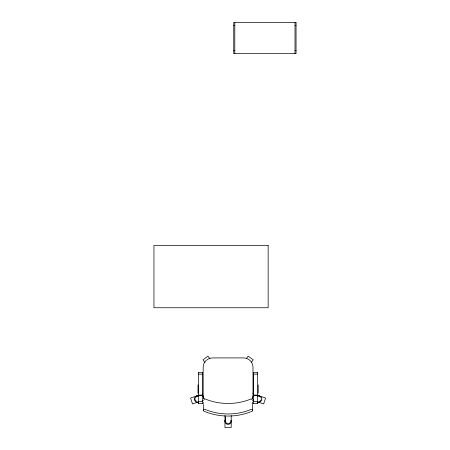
<?xml version="1.0" encoding="UTF-8"?>
<svg xmlns="http://www.w3.org/2000/svg" width="450" height="450" viewBox="0 0 450 450"><rect width="100%" height="100%" fill="white"/><g stroke="black" fill="none" stroke-linecap="round" stroke-linejoin="round"><path stroke-width="0.67" d="M203.501 404.426L203.501 410.299M252.051 399.381L253.569 394.712M225.231 420.024L224.977 421.239L225.231 420.964M196.869 396.489L196.689 396.641A2.492 2.492 0 0 0 195.424 397.569M259.301 396.225L259.684 396.051L258.57 395.904A3.116 3.116 0 0 1 261.787 399.544A3.116 3.116 0 0 1 257.496 401.878M246.33 358.656L248.164 356.136L253.198 359.798L251.37 362.317M230.631 421.099L231.204 421.273L231.069 420.379A3.116 3.116 0 0 1 227.936 424.384A3.116 3.116 0 0 1 225.191 420.126M198.63 401.901L198.63 401.642M251.235 398.874C236.604 405.006 219.572 405.006 204.941 398.874M198.726 395.325L190.569 397.98L192.493 403.903L198.686 401.889A3.116 3.116 0 0 1 194.383 399.544A3.116 3.116 0 0 1 197.651 395.904L197.758 395.916M197.983 396.225L198.585 396.028M202.179 400.753L203.456 400.337M233.758 25.616L234.799 25.616M295.009 25.616L296.049 25.616M233.758 50.529L234.799 50.529M295.009 50.529L296.049 50.529M198.501 372.684L202.652 372.684M253.524 372.684L257.676 372.684M198.501 374.158L202.652 374.158M253.524 374.158L257.676 374.158M198.501 395.106L202.652 395.106M253.524 395.106L257.676 395.106M198.501 395.477L202.652 395.477M253.524 395.477L257.676 395.477M198.501 401.58L202.652 401.58M253.524 401.58L257.676 401.58M198.501 403.526L202.652 403.526M253.524 403.526L257.676 403.526M197.646 395.904L196.526 396.045L196.875 396.225M252.737 393.795L253.761 394.127M257.782 395.438L265.607 397.98L263.683 403.903L257.653 401.94M257.591 396.028L258.193 396.225M253.344 399.887L253.772 400.027M252.276 400.196L253.581 400.618M209.998 358.886L208.001 356.141L202.967 359.803L204.958 362.548M202.421 394.144L204.058 399.189M295.009 22.5L295.009 53.646M258.193 384.907L258.193 393.216M257.676 372.454L257.676 403.656M253.524 372.454L253.524 403.656M252.669 404.426L252.669 410.299M234.799 22.5L234.799 53.646M231.204 415.507L231.204 427.5L224.972 427.5L224.972 415.507M225.596 416.874L225.596 417.313M225.596 417.741L225.596 418.922M225.596 419.276L225.596 419.906M225.596 420.182L225.596 420.834M202.652 372.454L202.652 403.656M198.501 372.454L198.501 403.656M197.983 384.907L197.983 393.216M251.781 399.403A13.961 13.961 0 0 0 253.001 396.326L253.001 367.262A9.343 9.343 0 0 0 243.658 357.919L212.513 357.919A9.343 9.343 0 0 0 203.169 367.262L203.169 396.326A13.961 13.961 0 0 0 204.362 399.347M196.436 401.287A2.492 2.492 0 0 1 195.058 398.334M230.344 422.331A2.492 2.492 0 0 1 225.833 422.331M261.09 399.786A2.492 2.492 0 0 1 259.397 401.411M260.752 397.569A2.492 2.492 0 0 1 260.989 397.991M252.219 402.193A1.041 1.041 0 0 1 252.197 403.92M203.631 403.543A1.041 1.041 0 0 1 203.625 402.57M296.049 22.5L233.758 22.5L233.758 53.646L296.049 53.646L296.049 22.5M268.149 245.453L153.951 245.453L153.951 307.744L268.149 307.744L268.149 245.453M203.586 409.916A1.041 1.041 0 0 0 204.143 411.277A62.392 62.392 0 0 0 252.034 411.277A1.041 1.041 0 0 0 252.591 409.916A1.041 1.041 0 0 0 251.235 409.359A60.317 60.317 0 0 1 204.941 409.359A1.041 1.041 0 0 0 203.586 409.916"/></g></svg>
